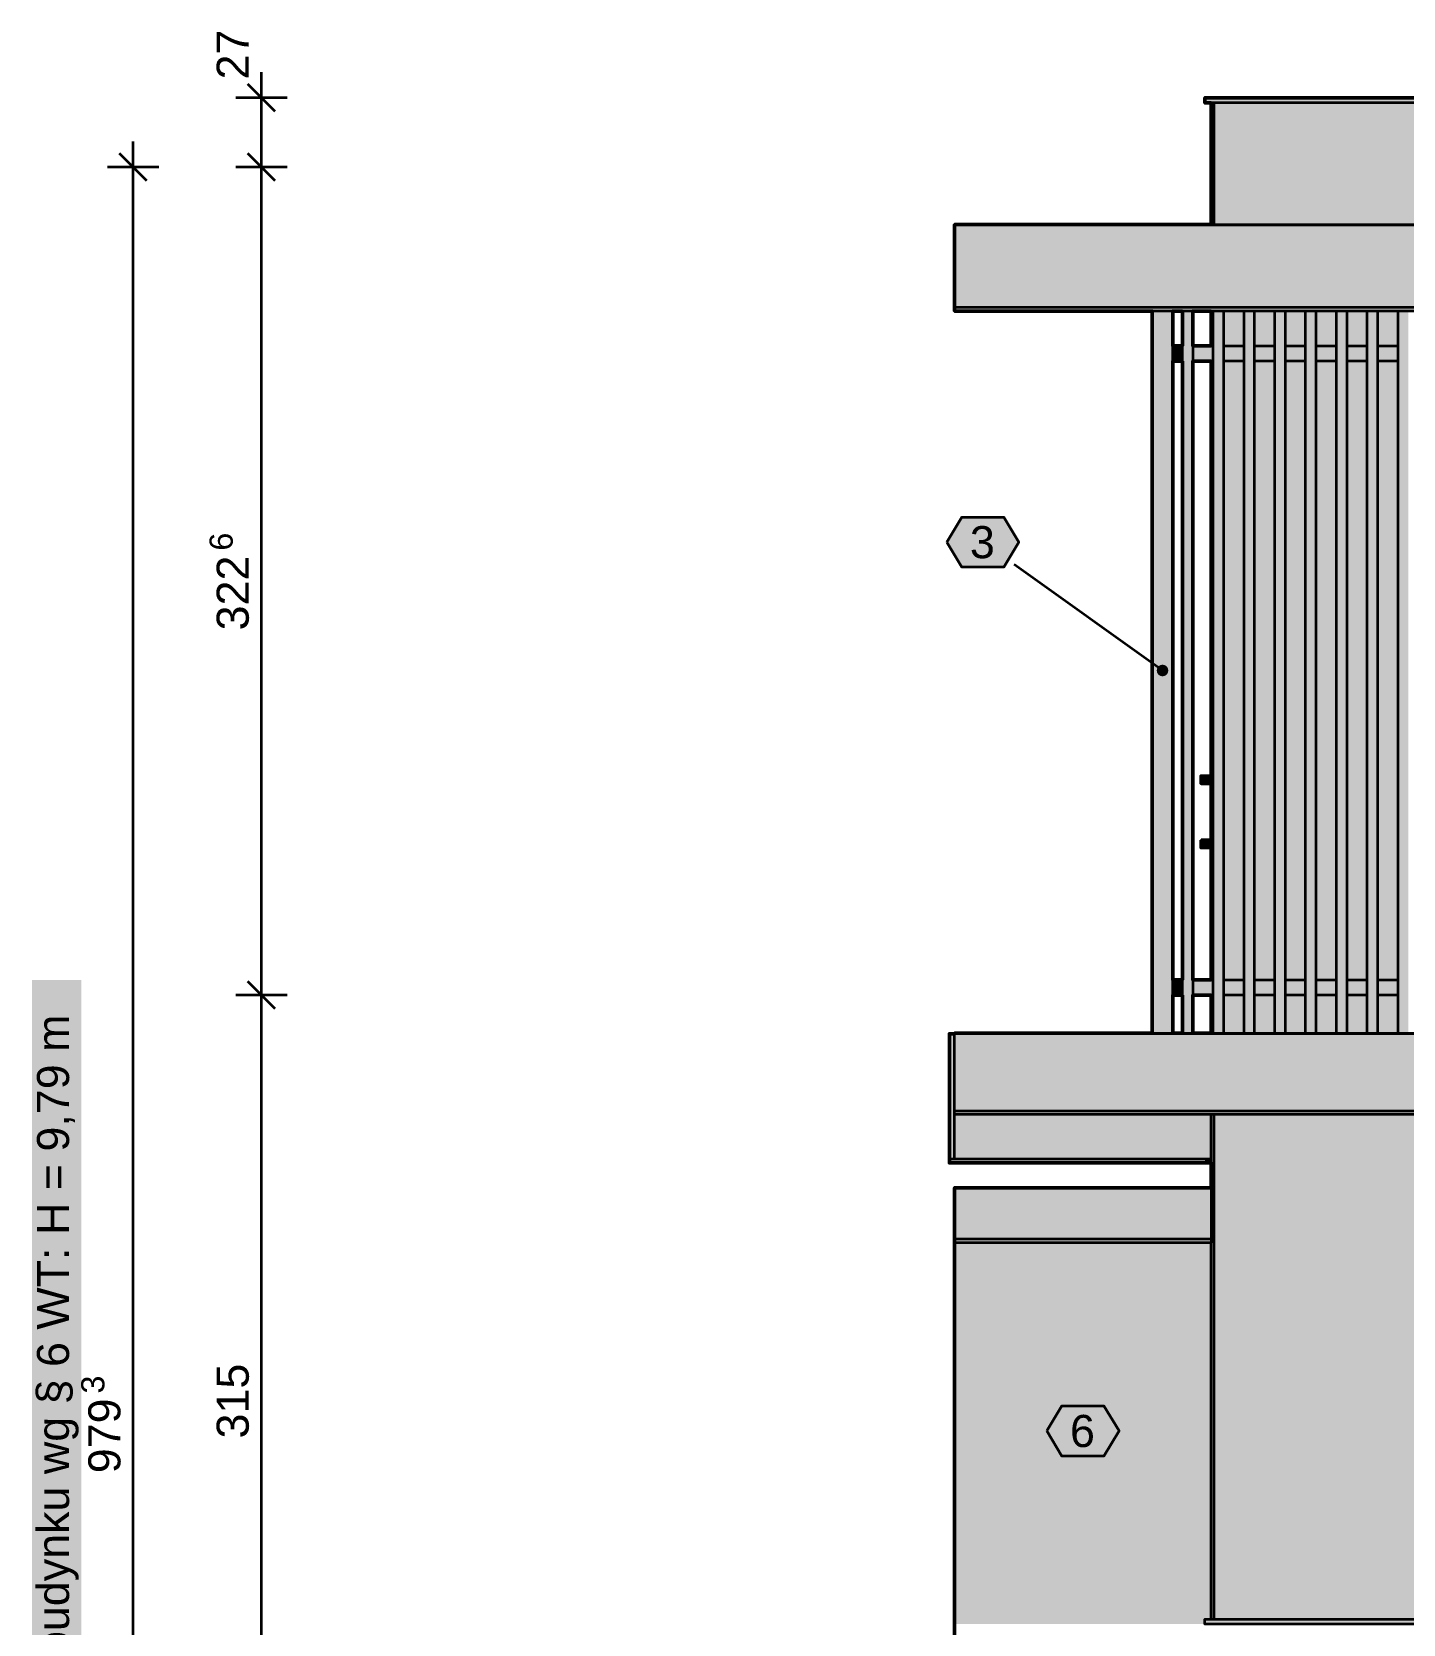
# Model space of a CAD drawing. Header units: metres. Extents: x -9.4 to 8.4, y -1.4 to 10.1.
# Drawn here: x -9.41 to -4.07, y 3.85 to 10.05 of the extents above; entities that cross this region are included whole.
import ezdxf

# ---------------------------------------------------------------- set-up
doc = ezdxf.new("R2010")
doc.units = ezdxf.units.M
for name, color, linetype, lineweight in [('A-ELEWACJE', 7, 'Continuous', 35), ('A-MASKA', 7, 'Continuous', 18), ('A-OPISY', 2, 'Continuous', 25), ('A-WYMIARY', 1, 'Continuous', 25)]:
    doc.layers.add(name, color=color, linetype=linetype, lineweight=lineweight)
doc.styles.add('PL_ARIAL', font='arial.ttf')

msp = doc.modelspace()

# ---------------------------------------------------------------- hatches: boundary and pattern name
at = {"layer": 'A-ELEWACJE', "true_color": 0x75787b}
for points in [[(-4.84, 9.796), (0.935, 9.796), (0.935, 9.776), (-4.84, 9.776)], [(-4.855, 7.125), (-4.855, 7.154), (-4.815, 7.154), (-4.815, 7.125)], [(-4.855, 6.875), (-4.855, 6.904), (-4.815, 6.904), (-4.815, 6.875)], [(5.185, 3.85), (-4.84, 3.85), (-4.84, 3.87), (5.185, 3.87)]]:
    msp.add_hatch(color=7, dxfattribs=at).paths.add_polyline_path(points)
at = {"layer": 'A-ELEWACJE', "true_color": 0x606060}
for points in [[(-4.815, 9.776), (-4.805, 9.776), (-4.805, 9.302), (-4.815, 9.302)], [(-2.615, 9.776), (-1.415, 9.776), (0.9, 9.776), (0.9, 9.302), (-4.805, 9.302), (-4.805, 9.776)], [(-4.815, 8.965), (-4.8075, 8.965), (-4.8075, 8.83), (-4.815, 8.83)], [(-4.7675, 8.965), (-4.6875, 8.965), (-4.6875, 8.83), (-4.7675, 8.83)], [(-4.6475, 8.965), (-4.5675, 8.965), (-4.5675, 8.83), (-4.6475, 8.83)], [(-4.5275, 8.965), (-4.4475, 8.965), (-4.4475, 8.83), (-4.5275, 8.83)], [(-4.4075, 8.965), (-4.3275, 8.965), (-4.3275, 8.83), (-4.4075, 8.83)], [(-4.2875, 8.965), (-4.2075, 8.965), (-4.2075, 8.83), (-4.2875, 8.83)], [(-4.1675, 8.965), (-4.0875, 8.965), (-4.0875, 8.83), (-4.1675, 8.83)], [(-4.815, 8.77), (-4.8075, 8.77), (-4.8075, 6.36), (-4.815, 6.36)], [(-4.7675, 8.77), (-4.6875, 8.77), (-4.6875, 6.36), (-4.7675, 6.36)], [(-4.6475, 8.77), (-4.5675, 8.77), (-4.5675, 6.36), (-4.6475, 6.36)], [(-4.5275, 8.77), (-4.4475, 8.77), (-4.4475, 6.36), (-4.5275, 6.36)], [(-4.4075, 8.77), (-4.3275, 8.77), (-4.3275, 6.36), (-4.4075, 6.36)], [(-4.2875, 8.77), (-4.2075, 8.77), (-4.2075, 6.36), (-4.2875, 6.36)], [(-4.1675, 8.77), (-4.0875, 8.77), (-4.0875, 6.36), (-4.1675, 6.36)], [(-4.815, 6.3), (-4.8075, 6.3), (-4.8075, 6.152), (-4.815, 6.152)], [(-4.6875, 6.152), (-4.7675, 6.152), (-4.7675, 6.3), (-4.6875, 6.3)], [(-4.5675, 6.152), (-4.6475, 6.152), (-4.6475, 6.3), (-4.5675, 6.3)], [(-4.4475, 6.152), (-4.5275, 6.152), (-4.5275, 6.3), (-4.4475, 6.3)], [(-4.3275, 6.152), (-4.4075, 6.152), (-4.4075, 6.3), (-4.3275, 6.3)], [(-4.2075, 6.3), (-4.2075, 6.152), (-4.2875, 6.152), (-4.2875, 6.3)], [(-4.0875, 6.3), (-4.0875, 6.152), (-4.1675, 6.152), (-4.1675, 6.3)]]:
    msp.add_hatch(color=7, dxfattribs=at).paths.add_polyline_path(points)
at = {"layer": 'A-ELEWACJE', "true_color": 0x797d80}
for points in [[(-5.815, 9.3), (-5.815, 9.302), (0.91, 9.302), (0.91, 9.3)], [(-5.815, 6.15), (-5.815, 6.152), (0.91, 6.152), (0.91, 6.15)]]:
    msp.add_hatch(color=7, dxfattribs=at).paths.add_polyline_path(points)
at = {"layer": 'A-ELEWACJE', "true_color": 0xbab7af}
for points in [[(-5.815, 9.3), (0.91, 9.3), (0.91, 8.98), (-5.815, 8.98)], [(-5.815, 6.15), (0.91, 6.15), (0.91, 5.85), (-5.815, 5.85)]]:
    msp.add_hatch(color=7, dxfattribs=at).paths.add_polyline_path(points)
at = {"layer": 'A-ELEWACJE', "true_color": 0xf5f4f1}
for points in [[(0.91, 8.98), (0.91, 8.965), (-5.815, 8.965), (-5.815, 8.98)], [(0.91, 5.85), (0.91, 5.835), (-5.815, 5.835), (-5.815, 5.85)], [(-4.815, 5.335), (-4.815, 5.35), (-4.815, 5.55), (-4.815, 5.835), (-4.805, 5.835), (-4.805, 3.87), (-4.815, 3.87)], [(-5.835, 5.662), (-5.815, 5.662), (-4.835, 5.662), (-4.835, 5.647), (-5.815, 5.647), (-5.835, 5.647)], [(-4.835, 5.647), (-4.835, 5.662), (-4.815, 5.662), (-4.815, 5.647)], [(-5.815, 5.335), (-5.815, 5.35), (-4.815, 5.35), (-4.815, 5.335)]]:
    msp.add_hatch(color=7, dxfattribs=at).paths.add_polyline_path(points)
at = {"layer": 'A-ELEWACJE', "true_color": 0xa37650}
for points in [[(-5.045, 8.965), (-4.965, 8.965), (-4.965, 8.83), (-4.965, 8.77), (-4.965, 6.36), (-4.965, 6.3), (-4.965, 6.152), (-5.045, 6.152)], [(-4.9275, 8.965), (-4.8875, 8.965), (-4.8875, 6.152), (-4.9275, 6.152)], [(-4.7675, 6.152), (-4.8075, 6.152), (-4.8075, 8.965), (-4.7675, 8.965)], [(-4.6875, 8.965), (-4.6475, 8.965), (-4.6475, 6.152), (-4.6875, 6.152)], [(-4.5275, 6.152), (-4.5675, 6.152), (-4.5675, 8.965), (-4.5275, 8.965)], [(-4.4075, 6.152), (-4.4475, 6.152), (-4.4475, 8.965), (-4.4075, 8.965)], [(-4.3275, 8.965), (-4.2875, 8.965), (-4.2875, 6.152), (-4.3275, 6.152)], [(-4.1675, 6.152), (-4.2075, 6.152), (-4.2075, 8.965), (-4.1675, 8.965)], [(-4.0475, 6.152), (-4.0875, 6.152), (-4.0875, 8.965), (-4.0475, 8.965)]]:
    msp.add_hatch(color=7, dxfattribs=at).paths.add_polyline_path(points)
at = {"layer": 'A-ELEWACJE', "true_color": 0x6b6e70}
for points in [[(-4.9275, 8.83), (-4.9275, 8.77), (-4.965, 8.77), (-4.965, 8.83)], [(-4.8075, 8.83), (-4.8075, 8.77), (-4.8875, 8.77), (-4.8875, 8.83)], [(-4.6875, 8.83), (-4.6875, 8.77), (-4.7675, 8.77), (-4.7675, 8.83)], [(-4.5675, 8.83), (-4.5675, 8.77), (-4.6475, 8.77), (-4.6475, 8.83)], [(-4.4475, 8.83), (-4.4475, 8.77), (-4.5275, 8.77), (-4.5275, 8.83)], [(-4.3275, 8.83), (-4.3275, 8.77), (-4.4075, 8.77), (-4.4075, 8.83)], [(-4.2075, 8.83), (-4.2075, 8.77), (-4.2875, 8.77), (-4.2875, 8.83)], [(-4.0875, 8.83), (-4.0875, 8.77), (-4.1675, 8.77), (-4.1675, 8.83)], [(-4.9275, 6.36), (-4.9275, 6.3), (-4.965, 6.3), (-4.965, 6.36)], [(-4.8075, 6.36), (-4.8075, 6.3), (-4.8875, 6.3), (-4.8875, 6.36)], [(-4.6875, 6.36), (-4.6875, 6.3), (-4.7675, 6.3), (-4.7675, 6.36)], [(-4.5675, 6.36), (-4.5675, 6.3), (-4.6475, 6.3), (-4.6475, 6.36)], [(-4.4475, 6.36), (-4.4475, 6.3), (-4.5275, 6.3), (-4.5275, 6.36)], [(-4.3275, 6.36), (-4.3275, 6.3), (-4.4075, 6.3), (-4.4075, 6.36)], [(-4.2075, 6.36), (-4.2075, 6.3), (-4.2875, 6.3), (-4.2875, 6.36)], [(-4.0875, 6.36), (-4.0875, 6.3), (-4.1675, 6.3), (-4.1675, 6.36)]]:
    msp.add_hatch(color=7, dxfattribs=at).paths.add_polyline_path(points)
at = {"layer": 'A-ELEWACJE', "true_color": 0x7e8183}
for points in [[(-5.835, 5.662), (-5.835, 6.15), (-5.815, 6.15), (-5.815, 5.85), (-5.815, 5.835), (-5.815, 5.674), (-5.815, 5.662)], [(-5.815, 5.662), (-5.815, 5.835), (-4.815, 5.835), (-4.815, 5.662)]]:
    msp.add_hatch(color=7, dxfattribs=at).paths.add_polyline_path(points)
at = {"layer": 'A-ELEWACJE', "true_color": 0xf5f4f1}
h = msp.add_hatch(color=7, dxfattribs=at)
h.paths.add_polyline_path([(4.525, 6.15), (4.525, 3.87), (4.28, 3.87), (-4.16, 3.87), (-4.285, 3.87), (-4.295, 3.87), (-4.805, 3.87), (-4.805, 5.835), (0.91, 5.835), (0.91, 5.85), (0.91, 6.15)])
h.paths.add_polyline_path([(-1.827, 5.488), (-3.303, 5.488), (-3.303, 4.004), (-3.33, 4.004), (-3.33, 3.975), (-1.8, 3.975), (-1.8, 4.004), (-1.827, 4.004)], flags=0)
at = {"layer": 'A-ELEWACJE', "true_color": 0x75797c}
for points in [[(-4.815, 5.35), (-5.815, 5.35), (-5.815, 5.55), (-4.815, 5.55)], [(-5.815, 3.85), (-5.815, 5.335), (-4.815, 5.335), (-4.815, 3.87), (-4.84, 3.87), (-4.84, 3.85)]]:
    msp.add_hatch(color=7, dxfattribs=at).paths.add_polyline_path(points)
at = {"layer": 'A-MASKA', "true_color": 0xffffff}
msp.add_hatch(color=7, dxfattribs=at).paths.add_polyline_path([(-9.2175, 2.9005), (-9.2175, 6.3587), (-9.41, 6.3587), (-9.41, 2.9005)])
at = {"layer": 'A-OPISY', "true_color": 0xffffff}
for points in [[(-5.8455, 8.065), (-5.787, 8.1625), (-5.623, 8.1625), (-5.5645, 8.065), (-5.623, 7.9675), (-5.787, 7.9675)], [(-5.4555, 4.6025), (-5.397, 4.7), (-5.233, 4.7), (-5.1745, 4.6025), (-5.233, 4.505), (-5.397, 4.505)]]:
    msp.add_hatch(color=7, dxfattribs=at).paths.add_polyline_path(points)
at = {"layer": 'A-OPISY', "true_color": 0x000000}
msp.add_hatch(color=7, dxfattribs=at).paths.add_polyline_path([(-4.9825, 7.565), (-4.9833, 7.5708), (-4.9855, 7.5762), (-4.9891, 7.5809), (-4.9937, 7.5845), (-4.9992, 7.5867), (-5.005, 7.5875), (-5.0108, 7.5867), (-5.0163, 7.5845), (-5.0209, 7.5809), (-5.0245, 7.5762), (-5.0267, 7.5708), (-5.0275, 7.565), (-5.0267, 7.5592), (-5.0245, 7.5537), (-5.0209, 7.5491), (-5.0163, 7.5455), (-5.0108, 7.5433), (-5.005, 7.5425), (-4.9992, 7.5433), (-4.9937, 7.5455), (-4.9891, 7.5491), (-4.9855, 7.5537), (-4.9833, 7.5592)])

# ---------------------------------------------------------------- linework, layer by layer
at = {"layer": 'A-ELEWACJE', "lineweight": 50, "ltscale": 0.05}
for points in [[(-5.815, 3.65), (-5.815, 3.85), (-5.815, 5.335), (-5.815, 5.35), (-5.815, 5.55), (-4.815, 5.55), (-4.815, 5.647), (-4.835, 5.647), (-5.815, 5.647), (-5.835, 5.647), (-5.835, 5.662), (-5.835, 6.15), (-5.815, 6.15), (-5.815, 6.152), (-5.045, 6.152), (-5.045, 8.965), (-5.815, 8.965), (-5.815, 8.98), (-5.815, 9.3), (-5.815, 9.302), (-4.815, 9.302), (-4.815, 9.776), (-4.84, 9.776), (-4.84, 9.796), (-4.295, 9.796), (0.39, 9.796)], [(-4.9275, 8.965), (-4.965, 8.965), (-4.965, 8.83), (-4.9275, 8.83), (-4.9275, 8.965)], [(-4.815, 8.965), (-4.835, 8.965), (-4.8875, 8.965), (-4.8875, 8.83), (-4.815, 8.83), (-4.815, 8.888), (-4.815, 8.9), (-4.815, 8.965)], [(-4.9275, 8.77), (-4.965, 8.77), (-4.965, 6.36), (-4.9275, 6.36), (-4.9275, 8.77)], [(-4.855, 6.904), (-4.815, 6.904), (-4.815, 7.125), (-4.855, 7.125), (-4.855, 7.154), (-4.815, 7.154), (-4.815, 8.77), (-4.8875, 8.77), (-4.8875, 6.36), (-4.815, 6.36), (-4.815, 6.875), (-4.855, 6.875), (-4.855, 6.904)], [(-4.9275, 6.3), (-4.965, 6.3), (-4.965, 6.152), (-4.9275, 6.152), (-4.9275, 6.3)], [(-4.8875, 6.152), (-4.815, 6.152), (-4.815, 6.3), (-4.8875, 6.3), (-4.8875, 6.152)]]:
    msp.add_lwpolyline(points, dxfattribs=at)
at = {"layer": 'A-ELEWACJE', "lineweight": 35, "ltscale": 0.05}
for points in [[(-4.84, 9.776), (-4.84, 9.796), (0.935, 9.796), (0.935, 9.776), (-4.84, 9.776)], [(-4.815, 9.3024), (-4.815, 9.7756)], [(-4.805, 9.7756), (-4.805, 9.3024)], [(-5.815, 9.3), (-5.815, 9.302), (0.91, 9.302), (0.91, 9.3), (-5.815, 9.3)], [(-5.815, 8.9804), (-5.815, 9.2996)], [(-5.815, 8.98), (0.91, 8.98), (0.91, 8.965), (-5.815, 8.965), (-5.815, 8.98)], [(-5.045, 6.1524), (-5.045, 8.9646)], [(-4.965, 8.9646), (-4.965, 8.8304)], [(-4.9275, 6.1524), (-4.9275, 8.9646)], [(-4.8875, 8.9646), (-4.8875, 6.1524)], [(-4.815, 8.8304), (-4.815, 8.9646)], [(-4.8075, 6.1524), (-4.8075, 8.9646)], [(-4.7675, 8.9646), (-4.7675, 6.1524)], [(-4.6875, 6.1524), (-4.6875, 8.9646)], [(-4.6475, 8.9646), (-4.6475, 6.1524)], [(-4.5675, 6.1524), (-4.5675, 8.9646)], [(-4.5275, 8.9646), (-4.5275, 6.1524)], [(-4.4475, 6.1524), (-4.4475, 8.9646)], [(-4.4075, 8.9646), (-4.4075, 6.1524)], [(-4.3275, 6.1524), (-4.3275, 8.9646)], [(-4.2875, 8.9646), (-4.2875, 6.1524)], [(-4.2075, 6.1524), (-4.2075, 8.9646)], [(-4.1675, 8.9646), (-4.1675, 6.1524)], [(-4.0875, 6.1524), (-4.0875, 8.9646)], [(-4.9279, 8.77), (-4.965, 8.77), (-4.965, 8.83), (-4.9279, 8.83)], [(-4.8871, 8.83), (-4.8079, 8.83)], [(-4.7671, 8.83), (-4.6879, 8.83)], [(-4.6471, 8.83), (-4.5679, 8.83)], [(-4.5271, 8.83), (-4.4479, 8.83)], [(-4.4071, 8.83), (-4.3279, 8.83)], [(-4.2871, 8.83), (-4.2079, 8.83)], [(-4.1671, 8.83), (-4.0879, 8.83)], [(-4.965, 8.7696), (-4.965, 6.3604)], [(-4.8079, 8.77), (-4.8871, 8.77)], [(-4.815, 6.3604), (-4.815, 8.7696)], [(-4.6879, 8.77), (-4.7671, 8.77)], [(-4.5679, 8.77), (-4.6471, 8.77)], [(-4.4479, 8.77), (-4.5271, 8.77)], [(-4.3279, 8.77), (-4.4071, 8.77)], [(-4.2079, 8.77), (-4.2871, 8.77)], [(-4.0879, 8.77), (-4.1671, 8.77)], [(-4.8154, 7.125), (-4.855, 7.125), (-4.855, 7.154), (-4.8154, 7.154)], [(-4.8154, 6.875), (-4.855, 6.875), (-4.855, 6.904), (-4.8154, 6.904)], [(-4.9279, 6.3), (-4.965, 6.3), (-4.965, 6.36), (-4.9279, 6.36)], [(-4.8871, 6.36), (-4.8079, 6.36)], [(-4.7671, 6.36), (-4.6879, 6.36)], [(-4.6471, 6.36), (-4.5679, 6.36)], [(-4.5271, 6.36), (-4.4479, 6.36)], [(-4.4071, 6.36), (-4.3279, 6.36)], [(-4.2871, 6.36), (-4.2079, 6.36)], [(-4.1671, 6.36), (-4.0879, 6.36)], [(-4.965, 6.2996), (-4.965, 6.1524)], [(-4.8079, 6.3), (-4.8871, 6.3)], [(-4.815, 6.1524), (-4.815, 6.2996)], [(-4.6879, 6.3), (-4.7671, 6.3)], [(-4.5679, 6.3), (-4.6471, 6.3)], [(-4.4479, 6.3), (-4.5271, 6.3)], [(-4.3279, 6.3), (-4.4071, 6.3)], [(-4.2079, 6.3), (-4.2871, 6.3)], [(-4.0879, 6.3), (-4.1671, 6.3)], [(-5.8154, 5.662), (-5.835, 5.662), (-5.835, 6.15), (-5.8154, 6.15)], [(-5.815, 6.15), (-5.815, 6.152), (0.91, 6.152), (0.91, 6.15), (-5.815, 6.15)], [(-5.815, 5.8504), (-5.815, 6.1496)], [(-5.815, 5.85), (0.91, 5.85), (0.91, 5.835), (-5.815, 5.835), (-5.815, 5.85)], [(-4.8154, 5.662), (-5.815, 5.662), (-5.815, 5.8346)], [(-4.815, 5.5504), (-4.815, 5.8346)], [(-4.805, 5.8346), (-4.805, 3.8704)], [(-4.835, 5.6616), (-4.835, 5.647), (-5.815, 5.647), (-5.835, 5.647), (-5.835, 5.6616)], [(-4.8154, 5.647), (-4.8346, 5.647)], [(-4.815, 5.35), (-5.815, 5.35), (-5.815, 5.55), (-4.815, 5.55), (-4.815, 5.35)], [(-4.815, 5.3496), (-4.815, 5.335), (-5.815, 5.335), (-5.815, 5.3496)], [(-5.815, 3.8504), (-5.815, 5.3346)], [(-4.815, 3.8704), (-4.815, 5.3346)], [(5.185, 3.85), (-4.84, 3.85), (-4.84, 3.87), (5.185, 3.87), (5.185, 3.85)]]:
    msp.add_lwpolyline(points, dxfattribs=at)
at = {"layer": 'A-OPISY', "lineweight": 35, "ltscale": 0.05}
for points in [[(-5.8455, 8.065), (-5.787, 8.1625), (-5.623, 8.1625), (-5.5645, 8.065), (-5.623, 7.9675), (-5.787, 7.9675)], [(-5.4555, 4.6025), (-5.397, 4.7), (-5.233, 4.7), (-5.1745, 4.6025), (-5.233, 4.505), (-5.397, 4.505)]]:
    msp.add_lwpolyline(points, close=True, dxfattribs=at)
msp.add_lwpolyline([(-5.005, 7.565), (-5.5829, 7.9778)], dxfattribs=at)
at = {"layer": 'A-WYMIARY', "lineweight": 35, "ltscale": 0.05}
for points in [[(-8.515, -0.35), (-8.515, 9.896)], [(-8.462, 9.743), (-8.568, 9.849)], [(-8.415, 9.796), (-8.615, 9.796)], [(-9.015, -0.367), (-9.015, 9.626)], [(-8.962, 9.473), (-9.068, 9.579)], [(-8.462, 9.473), (-8.568, 9.579)], [(-8.915, 9.526), (-9.115, 9.526)], [(-8.415, 9.526), (-8.615, 9.526)], [(-8.462, 6.247), (-8.568, 6.353)], [(-8.415, 6.3), (-8.615, 6.3)]]:
    msp.add_lwpolyline(points, dxfattribs=at)

# ---------------------------------------------------------------- texts
at = {"layer": 'A-OPISY', "style": 'PL_ARIAL'}
for s, p in [('3', (-5.7555, 8.0025)), ('6', (-5.3655, 4.54))]:
    msp.add_text(s, height=0.125, dxfattribs=at).set_placement(p)
at = {"layer": 'A-WYMIARY', "style": 'PL_ARIAL'}
for s, height, p in [('27', 0.125, (-8.565, 9.8675)), ('6', 0.09, (-8.6275, 8.0319)), ('322', 0.125, (-8.565, 7.7213)), ('wysokość budynku wg § 6 WT: H = 9,79 m', 0.125, (-9.265, 2.9205)), ('315', 0.125, (-8.565, 4.5734)), ('3', 0.09, (-9.1275, 4.7484)), ('979', 0.125, (-9.065, 4.4378))]:
    msp.add_text(s, height=height, rotation=90, dxfattribs=at).set_placement(p)

doc.saveas('drawing.dxf')
